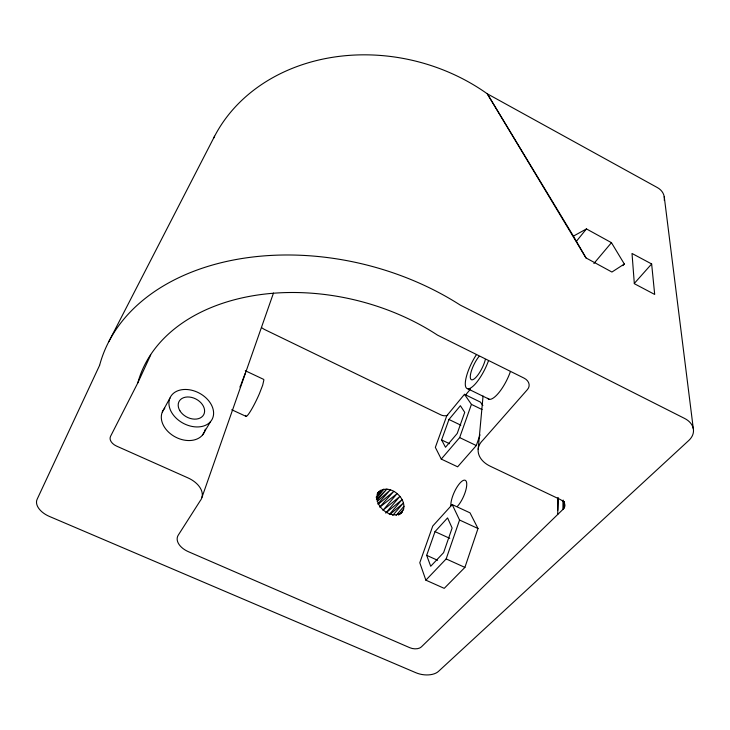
<?xml version="1.0" encoding="UTF-8"?>
<svg xmlns="http://www.w3.org/2000/svg" width="730" height="730" viewBox="0 0 730 730"><rect width="100%" height="100%" fill="white"/><g stroke="black" fill="none" stroke-linecap="round" stroke-linejoin="round"><path stroke-width="1.09" d="M137.815 382.867A192.757 134.557 13.8 0 1 437.535 335.143L523.994 378.094A11.105 8.222 3.7 0 1 527.425 389.574L482.703 440.4A25.404 17.83 5.1 0 0 490.277 466.233L560.375 499.557A10.193 6.807 3.5 0 1 564.409 507.56L564.436 501.866L564.409 507.56L563.241 509.111L421.31 646.953A8.559 5.01 9.4 0 1 409.804 647.711L188.468 551.725A18.122 11.132 17.1 0 1 178.248 535.172L200.184 500.826A22.949 14.682 18.5 0 0 187.92 477.867L116.581 446.103A9.864 6.406 21.5 0 1 110.522 436.403L137.815 382.867L150.718 354.908M564.409 507.56L564.445 501.875M563.332 501.3L563.241 509.111L563.186 500.059M557.976 497.823L557.72 514.477M557.784 510.352L558.176 497.887M478.177 449.324L483.059 396.007M403.58 509.303C406.747 496.3 386.48 481.535 377.273 493.736L378.706 491.983C370.083 505.196 395.45 524.441 403.58 509.303L398.562 515.088M245.225 373.285L241.146 384.208M464.901 567.402L478.004 528.52L470.02 512.852L452.217 504.594L432.744 526.047L419.786 562.757L425.864 580.158L444.232 588.353L464.901 567.402L446.167 558.924L425.864 580.158M446.167 558.924L459.562 520.015L452.217 504.594M482.868 405.506L480.386 402.084L464.472 394.319L446.778 415.781L435.345 447.371L441.267 459.088L457.637 466.817L476.307 445.555L480.03 434.843M202.009 497.239L273.485 293.04M426.676 555.347L435.016 531.623L447.572 517.908L452.125 528.009L443.603 552.637L430.709 566.261L426.676 555.347L437.589 560.275M441.267 459.088L459.654 437.589L471.425 404.384L464.472 394.319M441.586 439.935L448.959 419.485L460.393 405.707L464.736 412.35L457.217 433.465L445.51 447.262L441.586 439.935L449.57 443.73M108.825 341.667L214.593 136.218M162.325 411.976L169.935 398.087M202.447 435.144L210.559 421.612A23.634 17.082 28.2 0 0 191.397 390.158A23.634 17.082 28.2 0 0 171.851 412.824A23.634 17.082 28.2 0 0 210.559 421.612M576.417 241.274L586.455 228.919L611.448 242.67L624.323 264.005L622.863 265.674M465.439 395.185L470.512 389.035M377.255 494.511L380.859 490.195L377.291 494.374M593.892 263.512L611.448 242.67M376.379 497.723L383.661 489.2L376.169 497.139M389.254 514.559L402.066 499.621L385.714 513.062L399.894 496.427L382.958 510.297L397.093 493.608L379.965 507.04M392.749 515.407L403.462 502.979L390.44 514.011M396.107 515.38L403.982 506.282M400.852 513.482L402.285 511.83L399.985 514.303M377.373 500.004L386.9 489.073L376.388 499.22M377.857 503.901L390.377 489.803L377.191 501.501M634.352 283.377L651.644 263.959L632.016 253.474L634.333 283.696L654.691 294.445L651.644 263.959M379.846 506.894L393.853 491.354L378.249 504.238M624.323 264.005L611.923 272.044L585.989 257.918L487.266 93.787A181.177 151.621 14.3 0 0 213.571 138.225M664.273 200.358A17.31 14.171 -10.7 0 0 657.42 187.61L487.266 93.787L573.406 236.128L586.455 228.919M435.016 531.623L449.753 538.348M231.738 409.749L246.001 416.346M459.562 520.015L478.004 528.52M245.298 370.73L263.503 379.308A20.486 2.482 -64.6 0 1 263.849 380.075L262.7 385.166L259.369 393.771A20.486 2.482 -64.6 0 1 250.207 411.629A20.486 2.482 -64.6 0 1 245.736 415.397M459.654 437.589L476.307 445.555M448.959 419.485L460.831 425.188M471.425 404.384L482.046 409.548M467.811 388.78L489.383 399.328M573.406 236.128L585.989 257.918M664.227 196.625L693.317 428.747M563.879 501.61L563.907 508.363M447.7 415.306A6.889 5.01 7.9 0 1 440.847 414.877L265.063 329.741A14.454 10.914 18.8 0 1 261.933 327.816M450.875 505.881A15.704 5.119 -65.8 0 1 458.732 484.592A15.704 5.119 -65.8 0 1 466.726 485.058A15.704 5.119 -65.8 0 1 457.491 506.264M488.562 360.529A24.966 7.3 -63.5 0 1 467.1 388.579A24.966 7.3 -63.5 0 1 476.325 354.816M205.303 429.121A23.333 17.119 27.9 0 1 175.711 437.188A23.333 17.119 27.9 0 1 164.779 408.216M485.368 359.425A15.12 4.426 -63.5 0 1 475.851 377.437A15.12 4.426 -63.5 0 1 470.439 374.901A15.12 4.426 -63.5 0 1 479.017 356.45M510.462 371.406A24.856 7.811 -63.4 0 1 498.362 393.278A24.856 7.811 -63.4 0 1 487.631 398.279M240.781 385.066A20.559 2.117 -64.5 0 1 239.915 387.019M99.608 365.319L37.13 499.274A18.487 11.032 21.6 0 0 49.293 516.384L415.872 672.722A16.863 9.654 9.1 0 0 438.474 671.39L688.764 440.491A22.612 15.722 -2.7 0 0 684.594 418.436L460.265 305.094A233.573 163.611 13.9 0 0 99.608 365.319M179.872 410.716A13.979 10.101 28.2 0 0 202.757 416.045A13.979 10.101 28.2 0 0 191.561 397.403A13.979 10.101 28.2 0 0 179.872 410.716"/></g></svg>
